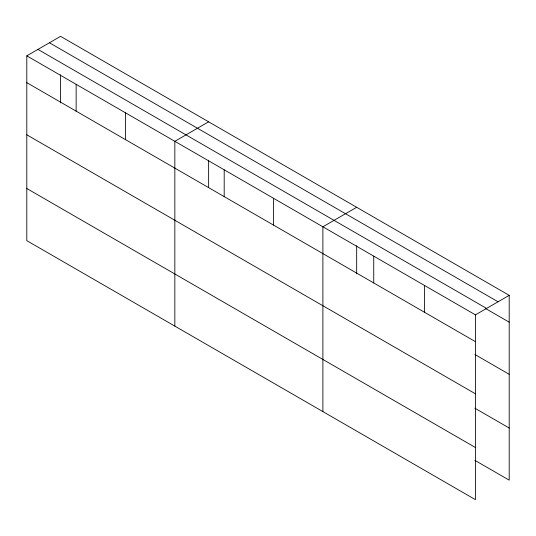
<?xml version="1.0" encoding="UTF-8"?>
<svg xmlns="http://www.w3.org/2000/svg" width="536" height="536" viewBox="0 0 536 536"><rect width="100%" height="100%" fill="white"/><g stroke="black" fill="none" stroke-linecap="round" stroke-linejoin="round"><path stroke-width="0.8" d="M26.8 55.844L475.425 314.853L475.425 499.659L26.8 240.651L26.8 55.844L60.575 36.341L509.2 295.349L509.2 480.156L474.829 460.31M208.625 121.813L174.843 141.316L174.843 326.123M356.668 207.285L322.893 226.788L322.893 411.594M475.425 314.853L509.2 295.349M49.433 42.773L498.051 301.788M37.949 49.406L486.567 308.414M485.569 308.522L509.2 322.17M26.8 82.658L475.425 341.666M474.829 354.457L509.2 374.302M26.8 134.797L475.425 393.806M474.829 408.177L509.2 428.023M26.8 188.511L475.425 447.52M424.579 285.5L424.579 312.314M373.733 256.141L373.733 282.961M356.668 245.689L356.668 273.829M273.541 198.3L273.541 225.113M224.195 169.805L224.195 196.625M208.625 160.217L208.625 187.526M125.498 112.821L125.498 139.641M76.146 84.333L76.146 111.153M60.575 74.745L60.575 102.879"/></g></svg>
